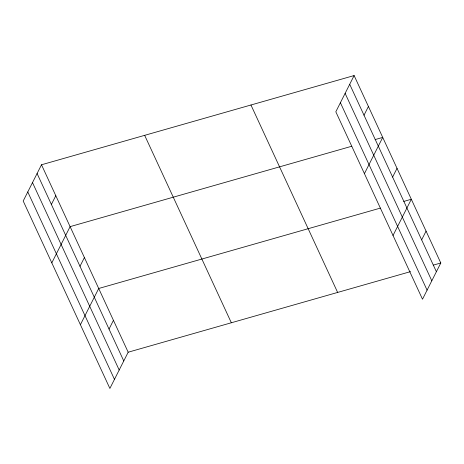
<?xml version="1.0" encoding="UTF-8"?>
<svg xmlns="http://www.w3.org/2000/svg" width="464" height="464" viewBox="0 0 464 464"><rect width="100%" height="100%" fill="white"/><g stroke="black" fill="none" stroke-linecap="round" stroke-linejoin="round"><path stroke-width="0.7" d="M354.119 75.557L335.82 111.789L422.501 299.222L440.8 262.989L354.119 75.557L41.499 164.778L23.2 201.011L109.881 388.443L128.18 352.211L410.536 271.626M51.388 204.444L55.802 195.704M51.806 262.862L70.105 226.635L351.776 146.241M79.994 266.295L84.407 257.561M80.405 324.719L98.71 288.486L380.381 208.098M109.028 329.086L113.442 320.351M364.008 115.223L368.422 106.482M364.426 173.64L382.725 137.408L375.161 139.571M392.614 177.074L397.027 168.333M393.025 235.492L411.33 199.265L403.761 201.422M421.648 239.865L426.062 231.124M433.237 265.147L440.8 262.989M349.705 84.291L436.386 271.73M345.123 93.368L431.804 280.801M340.402 102.712L427.083 290.151M250.954 104.997L337.635 292.436M144.664 135.337L231.345 322.77M41.499 164.778L128.18 352.211M37.085 173.519L123.766 360.951M32.503 182.59L119.184 370.023M27.782 191.939L114.463 379.372"/></g></svg>
